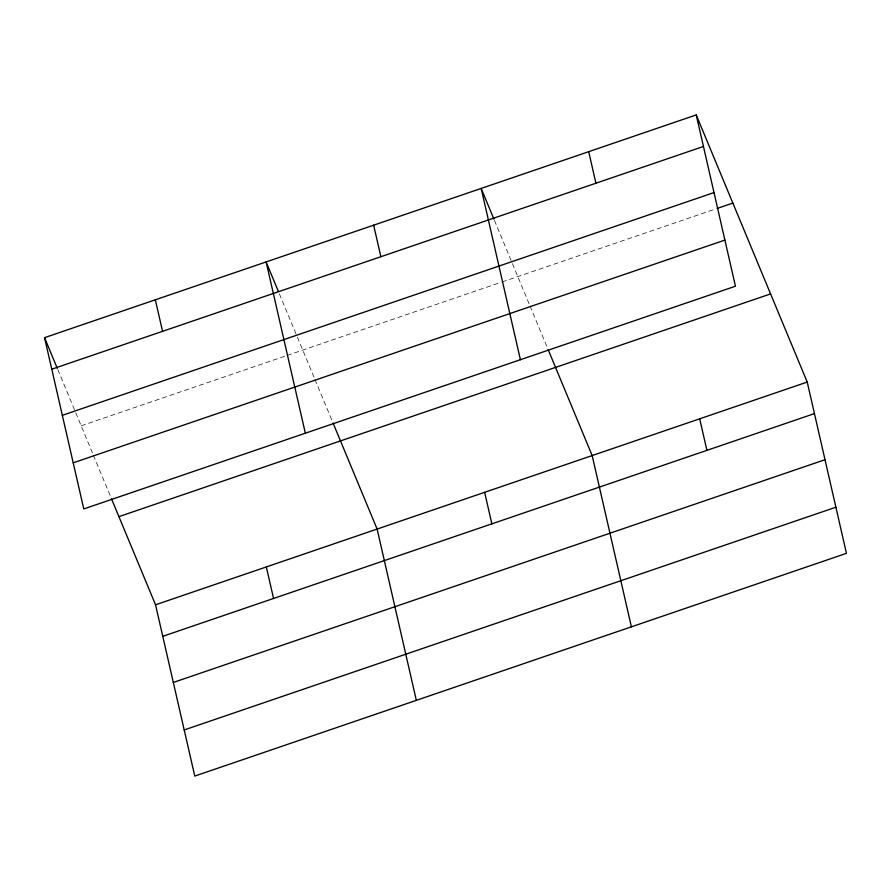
<?xml version="1.0" encoding="UTF-8"?>
<svg xmlns="http://www.w3.org/2000/svg" width="891" height="891" viewBox="0 0 891 891"><rect width="100%" height="100%" fill="white"/><g stroke="black" fill="none" stroke-linecap="round" stroke-linejoin="round"><path stroke-width="0.67" stroke-dasharray="4.46 3.34" d="M81.181 425.82L285.811 355.877M287.114 355.431L500.753 282.414M502.067 281.968L715.807 208.906M494.449 220.367L529.499 304.733M530.034 306.003L547.564 348.225M279.395 293.874L314.445 378.23M314.969 379.51L332.51 421.721M57.826 369.598L92.876 453.965M93.399 455.245L110.941 497.456"/><path stroke-width="1.34" d="M696.227 114.928L735.454 286.2L83.776 508.939L44.55 337.667L696.227 114.928L807.224 382.061L846.45 553.333L194.773 776.072L155.546 604.8L111.475 498.737M51.778 369.197L703.456 146.469M62.337 415.317L714.014 192.579M717.121 208.461L732.859 203.081M73.218 462.819L724.895 240.091M118.915 516.646L770.592 293.907M155.546 604.8L807.224 382.061M162.763 636.33L814.441 413.602M173.322 682.45L825.01 459.711M184.203 729.952L835.892 507.224M493.915 219.097L481.173 188.435L520.4 359.708M548.099 349.506L592.17 455.568L631.396 626.841M278.326 291.324L266.119 261.932L305.346 433.204M333.045 423.002L377.116 529.065L416.342 700.337M44.55 337.667L57.291 368.328M699.691 418.815L706.919 450.356M588.706 151.682L595.923 183.212M484.637 492.322L491.865 523.852M373.652 225.178L380.869 256.719M266.331 566.932L273.548 598.474M155.335 299.799L162.563 331.329"/></g></svg>
